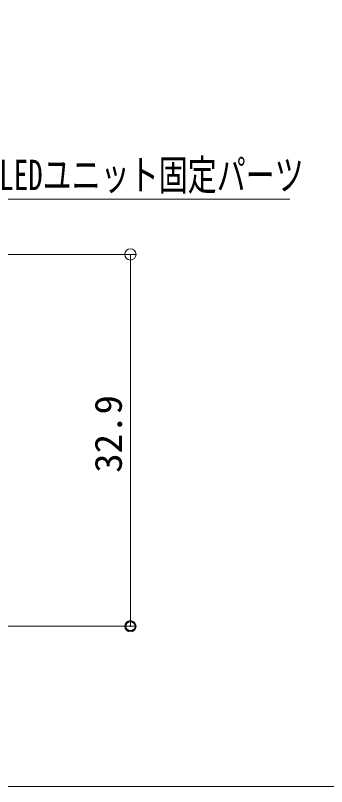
# Model space of a CAD drawing. Units: millimetres, scale not verified. Extents: x -600 to 600, y -416 to 415.
# Drawn here: x -332.8 to -250.2, y -415.5 to -210.9 of the extents above; entities that cross this region are included whole.
import ezdxf
from ezdxf.enums import TextEntityAlignment as Align

# ---------------------------------------------------------------- set-up
doc = ezdxf.new("R2010")
doc.units = ezdxf.units.MM
doc.header["$LTSCALE"] = 5
doc.header["$PDMODE"] = 32
doc.header["$PDSIZE"] = 2.5
for name, color, linetype, lineweight in [('0-0_zumenwaku', 2, 'Continuous', 9), ('0-D_sunpou', 1, 'Continuous', 9), ('0-E_0', 7, 'Continuous', 9)]:
    doc.layers.add(name, color=color, linetype=linetype, lineweight=lineweight)
doc.layers.add('0-F_DEFPOINTS', color=7, linetype='Continuous')
doc.styles.add('ＭＳ ゴシック', font='')
doc.styles.get('ＭＳ ゴシック').set_extended_font_data('MS Gothic')

# ---------------------------------------------------------------- blocks, each defined once
blk = doc.blocks.new('_ORIGIN')
at = {"layer": '0-E_0', "color": 1}
blk.add_line((0, 0), (-5, 0), dxfattribs=at)
blk.add_circle((0, 0), 2.5, dxfattribs=at)
blk = doc.blocks.new('MLeader22')
at = {"layer": '0-D_sunpou'}
blk.add_line((-336.255, -259.639), (-259.981, -259.639), dxfattribs=at)
at = {"layer": '0-D_sunpou', "color": 7}
blk.add_line((-412.642, -319.575), (-409.121, -316.773), dxfattribs=at)
at = {"layer": '0-D_sunpou'}
blk.add_lwpolyline([(-409.121, -316.773), (-337.335, -259.639), (-336.255, -259.639)], dxfattribs=at)
at = {"layer": '0-D_sunpou', "color": 7}
blk.add_lwpolyline([(-408.654, -317.36), (-412.642, -319.575), (-409.588, -316.186)], dxfattribs=at)
at = {"layer": '0-D_sunpou', "color": 2, "style": 'ＭＳ ゴシック', "width": 0.7}
blk.add_text('LEDユニット固定パーツ', height=8.065, dxfattribs=at).set_placement((-337.105, -259.666), align=Align.BOTTOM_LEFT)

msp = doc.modelspace()

# ---------------------------------------------------------------- linework, layer by layer
at = {"layer": '0-0_zumenwaku', "color": 6}
msp.add_lwpolyline([(-599.936, -415.533), (600.064, -415.533), (600.064, 415.467), (-599.936, 415.467)], close=True, dxfattribs=at)
at = {"layer": '0-D_sunpou'}
for p, q in [((-419.116, -274.281), (-300.781, -274.281)), ((-302.281, -277.281), (-302.281, -369.981)), ((-409.516, -372.981), (-300.781, -372.981))]:
    msp.add_line(p, q, dxfattribs=at)
at = {"layer": '0-F_DEFPOINTS'}
msp.add_point((-302.281, -372.981), dxfattribs=at)

# ---------------------------------------------------------------- block references
at = {"layer": '0-D_sunpou'}
msp.add_blockref('MLeader22', (0, 0), dxfattribs=at)
at = {"layer": '0-D_sunpou', "xscale": 0.6, "yscale": 0.6}
for p, rotation in [((-302.281, -274.281), 90), ((-302.281, -372.981), 270)]:
    msp.add_blockref('_ORIGIN', p, dxfattribs=dict(at, rotation=rotation))

# ---------------------------------------------------------------- texts
at = {"layer": '0-D_sunpou', "color": 2, "style": 'ＭＳ ゴシック', "width": 1.05}
msp.add_text('32.9', height=7.221, rotation=90, dxfattribs=at).set_placement((-302.394, -332.256), align=Align.BOTTOM_LEFT)

doc.saveas('drawing.dxf')
